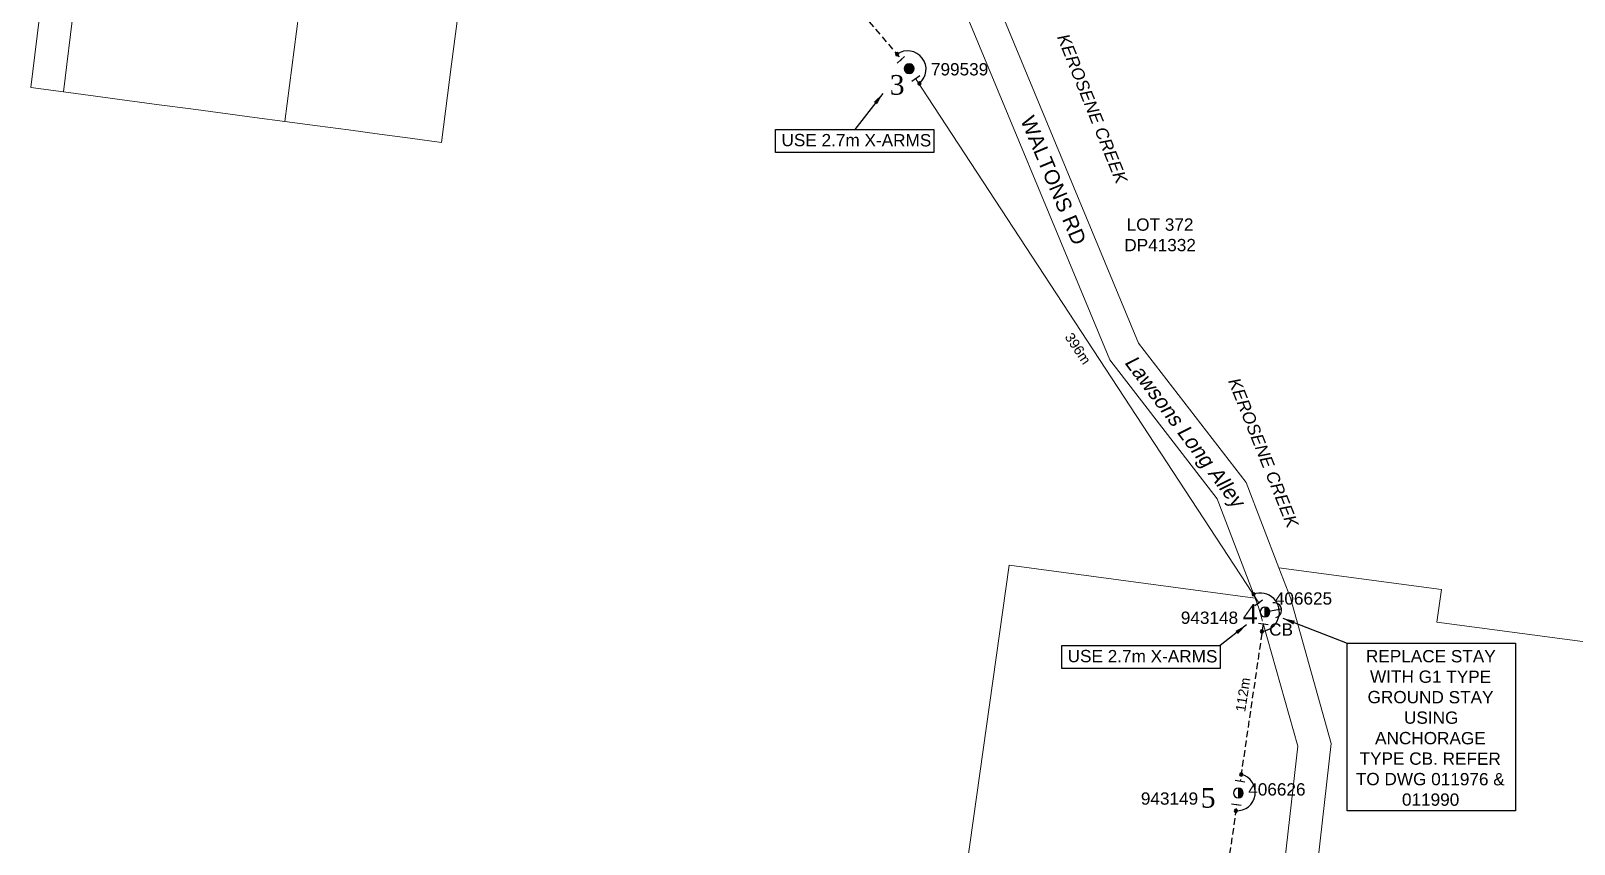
# Model space of a CAD drawing. Header units: metres. Extents: x 240566 to 246015, y 6282606 to 6289108.
# Drawn here: x 243340 to 244281, y 6285305 to 6285801 of the extents above; entities that cross this region are included whole.
import ezdxf
from ezdxf.enums import TextEntityAlignment as Align

# ---------------------------------------------------------------- set-up
doc = ezdxf.new("R2010")
doc.units = ezdxf.units.M
doc.linetypes.add('Cable New OH', pattern=[6, 4, -2])
doc.layers.get('0').update_dxf_attribs({"color": 6})
doc.layers.add('Cadastre Land Parcels_SP_EXT', color=9, linetype='Continuous', lineweight=5)
doc.layers.add('Cadastre Roads_SP_EXT', color=9, linetype='Continuous', lineweight=5)
for name, color, linetype in [('Mains_HV_NEW', 2, 'Continuous'), ('Mains_HV_NEW_A43', 2, 'Continuous'), ('Mains_HV_NEW_Hardwired', 2, 'Continuous'), ('Notes', 7, 'Continuous'), ('Notes_SP_MISC', 7, 'Continuous'), ('SupportsOH_SP_MISC', 7, 'Continuous'), ('SupportsOH_SP_TR_HV_LV_SL_EXT', 7, 'Continuous'), ('SupportsOH_SP_TR_HV_LV_SL_NEW', 2, 'Continuous')]:
    doc.layers.add(name, color=color, linetype=linetype)
doc.layers.add('Viewports', color=6, linetype='Continuous', plot=False)
doc.styles.add('iecISOCP', font='isocp.shx')
doc.styles.add('iecTimesNewRoman', font='times.ttf')
doc.styles.add('POLE_LABEL', font='arial.ttf')
doc.styles.get("Standard").update_dxf_attribs({"font": 'arial.ttf'})
doc.linetypes.add('Cable W', pattern='A,7.2,-0.3,["W",Standard,S=2.2,R=0,X=-0.15,Y=-1],-2.9', length=10.4)
doc.dimstyles.new('iecPS1000', dxfattribs={"dimtxt": 2.5, "dimasz": 2.5, "dimexe": 1.25, "dimexo": 0.625, "dimtad": 1, "dimlfac": 1000, "dimtxsty": 'iecISOCP', "dimcen": 2.5, "dimadec": 0, "dimazin": 0, "dimtfac": 1, "dimtmove": 0, "dimatfit": 3, "dimfxl": 1, "dimarcsym": 0})

# ---------------------------------------------------------------- blocks, each defined once
blk = doc.blocks.new('POLE_EXT')
blk.add_hatch(color=256).paths.add_polyline_path([(-1, 0, 1), (1, 0, 1)])
blk.add_lwpolyline([(-1, 0, 1), (1, 0, 1)], format="xyb", close=True)
for tag, height, flags, p in [('pNumber', 2.5, 8, (-17.84, 2.07)), ('OWNED_BY', 0.2, 9, (1.35, -0.4)), ('SPECIAL_USE', 0.2, 9, (1.35, -0.8)), ('STATE', 0.2, 9, (1.35, -1)), ('cLV', 0.2, 9, (1.35, -1.4)), ('hDepth', 0.2, 9, (1.35, -1.6)), ('hDia', 0.2, 9, (1.35, -1.8)), ('cHV', 0.2, 9, (1.35, -2)), ('PARENT', 0.2, 9, (1.35, -0.6)), ('USAGE', 0.2, 9, (1.35, -1.2)), ('LBRACKET', 0.2, 9, (1.35, -2.2)), ('LExisting', 0.2, 9, (1.35, -2.4)), ('LANTNUMBER', 0.2, 9, (1.35, -2.6)), ('LOther', 0.2, 9, (1.35, -2.8)), ('LRemove', 0.2, 9, (1.35, -3)), ('LEGEND', 0.2, 9, (1.35, -3.2)), ('cLinedev', 0.2, 9, (1.35, -3.4)), ('pExisting', 0.2, 9, (1.35, -3.8)), ('pFooting', 0.2, 9, (1.35, -4.4)), ('pNew', 0.2, 9, (1.35, -4.6)), ('pRelocate', 0.2, 9, (1.35, -5)), ('pRemove', 0.2, 9, (1.35, -5.2)), ('pReplace', 0.2, 9, (1.35, -5.4)), ('pStay', 0.2, 9, (1.35, -5.6)), ('pType', 0.2, 9, (1.35, -5.8)), ('cspan', 0.2, 9, (1.35, -6)), ('STREETNAME', 0.2, 9, (1.35, -6.2)), ('LOCATION', 0.2, 9, (1.35, -3.6)), ('PFNUMBER', 0.2, 9, (1.35, -4)), ('NEWPFNUMBER', 0.2, 9, (1.35, -4.2)), ('SUBURB', 0.2, 9, (1.35, -6.4)), ('OPERATED_BY', 0.2, 9, (1.36, -7.01)), ('NOTES', 0.2, 9, (1.35, -6.6)), ('MAINTAINED_BY', 0.2, 9, (1.36, -6.81))]:
    blk.add_attdef(tag, text='', height=height, dxfattribs=dict(flags=flags)).set_placement(p, align=Align.MIDDLE_LEFT)
at = {"style": 'POLE_LABEL'}
for tag, height, flags, p in [('ASSET_NUM', 2.5, 8, (2, 2)), ('STRUCTURE_PLANT_NUMBER', 0.2, 9, (1.35, 0.03)), ('STREET_CODE', 0.2, 9, (1.35, -0.2))]:
    blk.add_attdef(tag, text='', height=height, dxfattribs=dict(at, flags=flags)).set_placement(p, align=Align.MIDDLE_LEFT)
at = {"flags": 1}
blk.add_attdef('Z', (1.35, -7.33), '', height=0.2, dxfattribs=at)
blk = doc.blocks.new('POLE_REPLACE_NEW')
for tag, flags, p in [('cLinedev', 9, (1.5, -3.2)), ('LRemove', 9, (1.5, -2.8)), ('LEGEND', 9, (1.5, -3)), ('cspan', 9, (1.5, -5.6)), ('SUBURB', 9, (1.5, -5.8)), ('STREETNAME', 9, (1.5, -6)), ('pExisting', 9, (1.5, -3.4)), ('PFNUMBER', 9, (1.5, -3.6)), ('NEWPFNUMBER', 9, (1.5, -3.8)), ('pFooting', 9, (1.5, -4)), ('pNew', 9, (1.5, -4.2)), ('pNumber', 9, (1.5, -4.4)), ('pRelocate', 9, (1.5, -4.6)), ('pRemove', 9, (1.5, -4.8)), ('pReplace', 9, (1.5, -5)), ('pStay', 9, (1.5, -5.2)), ('pType', 9, (1.5, -5.4)), ('LOCATION', 9, (1.5, -6.2)), ('OPERATED_BY', 9, (1.5, -6.6)), ('Z', 1, (1.5, -7)), ('NOTES', 9, (1.5, -6.4)), ('MAINTAINED_BY', 9, (1.5, -6.8))]:
    blk.add_attdef(tag, text='', height=0.2, dxfattribs=dict(flags=flags)).set_placement(p, align=Align.MIDDLE_LEFT)
blk.add_wipeout([(0, 1), (-0.13, 0.99), (-0.25, 0.97), (-0.37, 0.93), (-0.48, 0.88), (-0.59, 0.81), (-0.68, 0.73), (-0.77, 0.64), (-0.84, 0.54), (-0.9, 0.43), (-0.95, 0.31), (-0.98, 0.19), (-1, 0.06), (-1, -0.06), (-0.98, -0.19), (-0.95, -0.31), (-0.9, -0.43), (-0.84, -0.54), (-0.77, -0.64), (-0.68, -0.73), (-0.59, -0.81), (-0.48, -0.88), (-0.37, -0.93), (-0.25, -0.97), (-0.13, -0.99), (0, -1), (0.13, -0.99), (0.25, -0.97), (0.37, -0.93), (0.48, -0.88), (0.59, -0.81), (0.68, -0.73), (0.77, -0.64), (0.84, -0.54), (0.9, -0.43), (0.95, -0.31), (0.98, -0.19), (1, -0.06), (1, 0.06), (0.98, 0.19), (0.95, 0.31), (0.9, 0.43), (0.84, 0.54), (0.77, 0.64), (0.68, 0.73), (0.59, 0.81), (0.48, 0.88), (0.37, 0.93), (0.25, 0.97), (0.13, 0.99)])
h = blk.add_hatch(color=256)
edge = h.paths.add_edge_path()
edge.add_arc((0, 0), 1, 270, 450)
edge.add_line((0, 1), (0, -1))
blk.add_lwpolyline([(0, 1), (0, -1)])
at = {"lineweight": -3}
blk.add_arc((0, 0), 1, 90, 270, dxfattribs=at)
blk.add_arc((0, 0), 1, 270, 90)
for tag, height, flags, p in [('ASSET_NUM', 2.5, 8, (2, 2)), ('STREET_CODE', 0.2, 9, (1.5, 0)), ('OWNED_BY', 0.2, 9, (1.5, -0.2)), ('SPECIAL_USE', 0.2, 9, (1.5, -0.6)), ('STATE', 0.2, 9, (1.5, -0.8)), ('cLV', 0.2, 9, (1.5, -1.2)), ('cHV', 0.2, 9, (1.5, -1.8)), ('PARENT', 0.2, 9, (1.5, -0.4)), ('USAGE', 0.2, 9, (1.5, -1)), ('hDepth', 0.2, 9, (1.5, -1.4)), ('hDia', 0.2, 9, (1.5, -1.6)), ('LBRACKET', 0.2, 9, (1.5, -2)), ('LExisting', 0.2, 9, (1.5, -2.2)), ('LANTNUMBER', 0.2, 9, (1.5, -2.4)), ('LOther', 0.2, 9, (1.5, -2.6))]:
    blk.add_attdef(tag, text='', height=height, dxfattribs=dict(flags=flags)).set_placement(p, align=Align.MIDDLE_LEFT)
at = {"style": 'POLE_LABEL', "flags": 9}
blk.add_attdef('STRUCTURE_PLANT_NUMBER', text='', height=0.2, dxfattribs=at).set_placement((1.5, 0.24), align=Align.MIDDLE_LEFT)
blk = doc.blocks.new('BOND POINT')
blk.add_hatch(color=256).paths.add_polyline_path([(-1, 0, 1), (1, 0, 1)])
blk.add_lwpolyline([(-1, 0, 1), (1, 0, 1)], format="xyb", close=True)
blk = doc.blocks.new('*U144')
at = {"flags": 9}
for tag, p in [('OPERATED_BY', (0, -2.01)), ('MAINTAINED_BY', (0, -1.81))]:
    blk.add_attdef(tag, text='', height=0.2, dxfattribs=at).set_placement(p, align=Align.MIDDLE_LEFT)
blk.add_wipeout([(-0.25, 0), (-0.25, 1.81), (0.25, 1.82), (0.25, 0)])
blk.add_line((1, 1.81), (-1, 1.81))
at = {"flags": 1}
blk.add_attdef('Z', (0, 0), '', height=0.2, dxfattribs=at)
at = {"flags": 9}
for tag, p in [('CONNECTOR_TYPE', (0, 0)), ('CONSTRUCTED_VOLTAGE', (0, -0.2)), ('OPERATING_VOLTAGE', (0, -0.6)), ('ORIENTATION', (0, -0.8)), ('OWNED_BY', (0, -1)), ('STATE', (0, -1.2)), ('NO_PHASES', (0, -0.4)), ('USAGE', (0, -1.4)), ('NOTES', (0, -1.6))]:
    blk.add_attdef(tag, text='', height=0.2, dxfattribs=at).set_placement(p, align=Align.MIDDLE_LEFT)
blk = doc.blocks.new('*U141')
at = {"color": 0, "linetype": 'ByBlock', "lineweight": -2}
blk.add_line((0, 0), (-1.98, 2.81), dxfattribs=at)
blk.add_arc((-1.11, 1.58), 1.5, 35.1841, 215.1841, dxfattribs=at)

msp = doc.modelspace()

# ---------------------------------------------------------------- linework, layer by layer
at = {"layer": 'Cadastre Land Parcels_SP_EXT', "linetype": 'Continuous'}
for points in [[(244952.33, 6284952.19), (245033.18, 6285569.71), (245061.69, 6285788.02), (245043.77, 6285791.1), (245089.77, 6286166.49), (245123.03, 6286437.32), (244725.3, 6286491.82), (244725.3, 6286491.82), (244104.05, 6286565.45), (244023.08, 6285926.27), (243807.74, 6285949.17), (243915.95, 6285851.05), (244015.68, 6285610.61), (244081.33, 6285525.67), (244101.31, 6285473.48), (244200.56, 6285460.36), (244197.74, 6285440.41), (244437.94, 6285408.5), (244382.65, 6285012.88)], [(243602.82, 6285828.94), (243596.58, 6285780.82), (243590.5, 6285733.15), (243571.38, 6285735.75), (243552.54, 6285738.24), (243533.69, 6285740.74), (243514.85, 6285743.23), (243494.89, 6285745.92), (243476.42, 6285748.42), (243457.01, 6285751.02), (243437.61, 6285753.61), (243418.11, 6285756.19), (243398.71, 6285758.78), (243379.3, 6285761.37), (243359.81, 6285763.96), (243339.94, 6285766.65), (243352.52, 6285869.88)], [(243881.11, 6285079.34), (243936.75, 6285475.09), (244086.74, 6285455.11), (244063.66, 6285515.65), (243998.2, 6285600.38), (243899.07, 6285839.16)]]:
    msp.add_lwpolyline(points, dxfattribs=at)
for points in [[(243596.58, 6285780.82), (243602.82, 6285828.94), (243605.36, 6285848.88), (243611.91, 6285899.44), (243592.86, 6285902.71), (243574.1, 6285905.87), (243555.42, 6285909.04), (243536.65, 6285912.2), (243543.35, 6285964.44), (243531.79, 6285966.32), (243523.46, 6285967.68), (243520.69, 6285945.96), (243512.84, 6285884.71), (243510.21, 6285864.88), (243508.92, 6285854.86), (243507.64, 6285844.95), (243494.89, 6285745.92), (243514.85, 6285743.23), (243533.69, 6285740.74), (243552.54, 6285738.25), (243571.38, 6285735.75), (243590.5, 6285733.15), (243596.58, 6285780.82)], [(243374.3, 6285881.96), (243373.79, 6285877.77), (243372.56, 6285867.75), (243366.15, 6285815.63), (243359.81, 6285763.96), (243379.3, 6285761.37), (243398.71, 6285758.78), (243418.11, 6285756.19), (243437.61, 6285753.61), (243457.01, 6285751.02), (243476.41, 6285748.42), (243494.89, 6285745.92), (243507.64, 6285844.95), (243508.92, 6285854.86), (243510.21, 6285864.88), (243491.07, 6285868.14), (243480.92, 6285869.85), (243471.74, 6285871.4), (243470.84, 6285865.91), (243374.3, 6285881.96)], [(244037.95, 6285070.75), (244099.91, 6285250.11), (244112.85, 6285364.78), (244089.14, 6285448.96), (244086.74, 6285455.11), (243936.75, 6285475.09), (243881.11, 6285079.34), (244040.1, 6285058.24), (244037.95, 6285070.75)], [(244437.94, 6285408.5), (244197.74, 6285440.41), (244200.56, 6285460.36), (244101.31, 6285473.48), (244108.3, 6285455.24), (244109.13, 6285452.15), (244133.25, 6285366.44), (244119.64, 6285245.64), (244059.23, 6285070.76), (244061.69, 6285055.37), (244122.78, 6285047.26), (244142.74, 6285044.68), (244382.64, 6285012.88), (244437.94, 6285408.5)]]:
    msp.add_lwpolyline(points, close=True, dxfattribs=at)
at = {"layer": 'Cadastre Roads_SP_EXT', "linetype": 'Continuous'}
msp.add_lwpolyline([(243372.56, 6285867.75), (243364.19, 6285868.64), (243352.52, 6285869.88), (243339.94, 6285766.65), (243359.81, 6285763.96), (243366.15, 6285815.63), (243372.56, 6285867.75)], close=True, dxfattribs=at)
at = {"layer": 'Mains_HV_NEW_A43', "color": 2, "linetype": 'Cable New OH', "flags": 128}
for points in [[(243730.89, 6285948.45), (243730.89, 6285948.45), (243871, 6285783.78)], [(244091.77, 6285439.44), (244076.6, 6285336.09), (244035.87, 6285053.69), (244035.47, 6284806.13), (244035.05, 6284612.15), (244038.65, 6284494.42)]]:
    msp.add_lwpolyline(points, dxfattribs=at)
at = {"layer": 'Mains_HV_NEW_A43', "color": 2, "linetype": 'Cable W', "lineweight": 0, "flags": 128}
msp.add_lwpolyline([(243879.67, 6285772.21), (244089.13, 6285452.25)], dxfattribs=at)
at = {"layer": 'Mains_HV_NEW_Hardwired', "linetype": 'Continuous'}
for centre, radius, start, end in [((243874.82, 6285777.78), 11.24, 309.57411, 125.11186), ((244089.92, 6285446.48), 11.69, 275.80687, 110.21449), ((244075.67, 6285336.51), 11.24, 266.77361, 76.36831)]:
    msp.add_arc(centre, radius, start, end, dxfattribs=at).dxf.unprotected_set("ltscale", 0)
at = {"layer": 'Notes_SP_MISC', "color": 7, "linetype": 'Continuous'}
for points in [[(243794.27, 6285741.06), (243890.87, 6285741.06), (243890.87, 6285727.07), (243794.27, 6285727.07)], [(243968.83, 6285426.15), (244065.43, 6285426.15), (244065.43, 6285412.16), (243968.83, 6285412.16)], [(244143, 6285427.55), (244245.57, 6285427.55), (244245.57, 6285325.17), (244143, 6285325.18)]]:
    msp.add_lwpolyline(points, close=True, dxfattribs=at)

# ---------------------------------------------------------------- block references
at = {"layer": 'Mains_HV_NEW_Hardwired', "linetype": 'Continuous'}
for p in [(243868.36, 6285786.98), (243881.99, 6285769.11), (244085.85, 6285457.38), (244090.98, 6285434.72)]:
    msp.add_blockref('BOND POINT', p, dxfattribs=at).dxf.unprotected_set("ltscale", 0)
at = {"layer": 'Mains_HV_NEW_Hardwired', "linetype": 'Continuous', "rotation": 311.2564486937474}
for p in [(244078.32, 6285347.44), (244075.04, 6285325.28)]:
    msp.add_blockref('BOND POINT', p, dxfattribs=at).dxf.unprotected_set("ltscale", 0)
at = {"layer": 'SupportsOH_SP_MISC', "xscale": 3, "yscale": 3, "zscale": 3, "rotation": 246.1149006300574}
msp.add_blockref('*U141', (244092.82, 6285446.6), dxfattribs=at)
at = {"layer": 'SupportsOH_SP_TR_HV_LV_SL_EXT'}
ref = msp.add_blockref('POLE_EXT', (244092.82, 6285446.6), dxfattribs=dict(at, xscale=3, yscale=3, zscale=3))
ref.add_attrib('ASSET_NUM', '406625', dxfattribs={"layer": 'Viewports', "height": 7.5, "style": 'POLE_LABEL'}).set_placement((244098.82, 6285448.85), align=Align.BOTTOM_LEFT)
ref = msp.add_blockref('POLE_EXT', (244076.6, 6285336.09), dxfattribs=dict(at, xscale=3, yscale=3, zscale=3))
ref.add_attrib('ASSET_NUM', '406626', dxfattribs={"layer": 'Viewports', "height": 7.5, "style": 'POLE_LABEL'}).set_placement((244082.6, 6285338.34), align=Align.MIDDLE_LEFT)

# ---------------------------------------------------------------- texts
at = {"layer": 'Cadastre Roads_SP_EXT'}
msp.add_text('WALTONS RD', height=9, rotation=292.75493, dxfattribs=at).set_placement((243943.49, 6285746.93))
at = {"layer": 'Cadastre Roads_SP_EXT', "oblique": 10}
msp.add_text('Lawsons Long Alley', height=9, rotation=306.95744, dxfattribs=at).set_placement((244006.72, 6285598.81))
at = {"layer": 'Notes', "char_height": 6, "attachment_point": 1}
for s, insert, rotation in [('\\pi10.804;396m', (243969.35, 6285626.73), 303.82485), ('\\pi11.084;112m', (244073.07, 6285375.3), 81.10775)]:
    msp.add_mtext_dynamic_manual_height_columns(s, width=41.6827, gutter_width=4, heights=[0], dxfattribs=dict(at, insert=insert, rotation=rotation))
at = {"layer": 'Notes_SP_MISC', "char_height": 7.5, "attachment_point": 1}
for s, width, insert, rotation in [('\\pi24.135;{\\fArial|b0|i1|c0|p34;KEROSENE CREEK}', 145.8159, (243963.81, 6285822.65), 291.94238), ('\\pi2.4433;USE 2.7m X-ARMS', 94.9225, (243795.41, 6285738.37), 359.90496), ('\\pi1.1168;LOT 372\\P\\pi-0.32336;DP41332', 41.6827, (244007.31, 6285686.76), 0.01824), ('\\pi24.135;{\\fArial|b0|i1|c0|p34;KEROSENE CREEK}', 145.8159, (244068.16, 6285612.71), 291.94238), ('\\pi44.597;CB', 102.669, (244050.78, 6285439.64), 0.01824), ('\\pi2.4433;USE 2.7m X-ARMS', 94.9225, (243969.98, 6285423.46), 359.90496), ('\\pi8.319;REPLACE STAY \\P\\pi10.841;WITH G1 TYPE \\P\\pi9.3601;GROUND STAY \\P\\pi31.609;USING \\P\\pi13.977;ANCHORAGE \\P\\pi4.569;TYPE CB. REFER \\P\\pi2.2847;TO DWG 011976 & \\P\\pi30.448;011990', 94.9225, (244146.09, 6285423.46), 359.90496)]:
    msp.add_mtext_dynamic_manual_height_columns(s, width=width, gutter_width=4, heights=[0], dxfattribs=dict(at, insert=insert, rotation=rotation))

# ---------------------------------------------------------------- leaders
at = {"layer": 'Notes_SP_MISC', "color": 0, "lineweight": 0}
for points in [[(243859.76, 6285763.05), (243842.57, 6285741.06)], [(244103.63, 6285442.79), (244143, 6285427.55)], [(244081.47, 6285438.7), (244065.43, 6285426.15)]]:
    msp.add_leader(points, dimstyle='iecPS1000', override={"dimasz": 7.5, "dimgap": 0.625, "dimtad": 0}, dxfattribs=at)

# ---------------------------------------------------------------- next in the draw order: block references
at = {"layer": 'Mains_HV_NEW', "xscale": 3, "yscale": 3, "zscale": 3}
for p, rotation in [((243876.66, 6285776.75), 215.3560928983486), ((244092.57, 6285444.82), 172.0618767669008), ((244076.11, 6285334.45), 171.3585688712898)]:
    msp.add_blockref('*U144', p, dxfattribs=dict(at, rotation=rotation)).dxf.unprotected_set("ltscale", 0)

# ---------------------------------------------------------------- next in the draw order: block references
for p, rotation in [((243874.36, 6285779.47), 41.6216686833772), ((244092.15, 6285447.72), 35.99101645512295), ((244076.64, 6285337.98), 350.6268704396621)]:
    msp.add_blockref('*U144', p, dxfattribs=dict(at, rotation=rotation)).dxf.unprotected_set("ltscale", 0)

# ---------------------------------------------------------------- next in the draw order: block references
at = {"layer": 'SupportsOH_SP_TR_HV_LV_SL_EXT'}
ref = msp.add_blockref('POLE_EXT', (243875.75, 6285778.2), dxfattribs=dict(at, xscale=3, yscale=3, zscale=3))
ref.add_attrib('ASSET_NUM', '799539', dxfattribs={"layer": 'Viewports', "height": 7.5, "style": 'POLE_LABEL'}).set_placement((243889.04, 6285777.79), align=Align.MIDDLE_LEFT)
ref.add_attrib('PNUMBER', '3', (243863.89, 6285762.29), dxfattribs={"height": 12, "style": 'iecTimesNewRoman'})
at = {"layer": 'SupportsOH_SP_TR_HV_LV_SL_NEW'}
ref = msp.add_blockref('POLE_REPLACE_NEW', (244092.82, 6285446.6), dxfattribs=dict(at, xscale=3, yscale=3, zscale=3))
ref.add_attrib('ASSET_NUM', '943148', dxfattribs={"layer": 'Viewports', "height": 7.5}).set_placement((244041.47, 6285443.1), align=Align.MIDDLE_LEFT)
ref.add_attrib('pNumber', '4', dxfattribs={"layer": '0', "height": 12, "style": 'iecTimesNewRoman'}).set_placement((244079.25, 6285445.42), align=Align.MIDDLE_LEFT)
ref = msp.add_blockref('POLE_REPLACE_NEW', (244076.6, 6285336.09), dxfattribs=dict(at, xscale=3, yscale=3, zscale=3))
ref.add_attrib('ASSET_NUM', '943149', dxfattribs={"layer": 'Viewports', "height": 7.5}).set_placement((244017.09, 6285332.76), align=Align.MIDDLE_LEFT)
ref.add_attrib('pNumber', '5', dxfattribs={"layer": '0', "height": 12, "style": 'iecTimesNewRoman'}).set_placement((244053.62, 6285333.2), align=Align.MIDDLE_LEFT)

doc.saveas('drawing.dxf')
